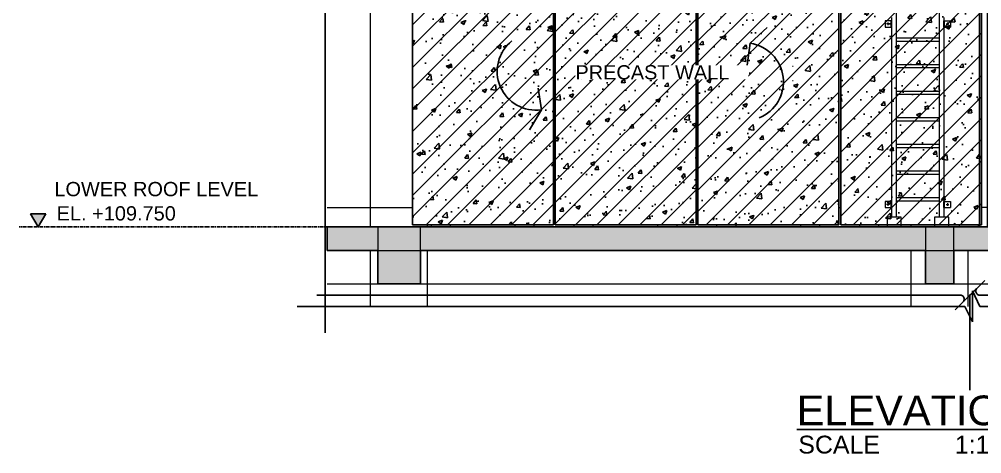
# Model space of a CAD drawing. Header units: millimetres. Extents: x -187664 to 435448, y -313239 to 299894.
# Drawn here: x 416663 to 426779, y 138838 to 143410 of the extents above; entities that cross this region are included whole.
import ezdxf
from ezdxf.enums import TextEntityAlignment as Align

# ---------------------------------------------------------------- set-up
doc = ezdxf.new("R2010")
doc.units = ezdxf.units.MM
doc.set_wipeout_variables(frame=1)
for name, pattern in [('CENTER', [2, 1.25, -0.25, 0.25, -0.25]), ('HIDDEN', [0.375, 0.25, -0.125]), ('XKITLINE00', [0]), ('XKITLINE02', [4, 2, -2])]:
    doc.linetypes.add(name, pattern=pattern)
doc.layers.add('000 - 0_SYM_DWG_BREAKER_DEF_SUB', color=7, linetype='Continuous', plot=False)
doc.layers.add('000 - EXISTING_LOUVERS_DEF_SUB', color=7, linetype='Continuous', plot=False)
for name, color, linetype in [('000 - 0_SYM_DWG_BREAKER_MAIN_COLOR_1', 7, 'Continuous'), ('000 - 0_SYM_DWG_BREAKER_WIPEOUT_', 7, 'Continuous'), ('000 - CONCRETE_COL_CUT_COLOR_1', 7, 'Continuous'), ('000 - CONCRETE_COL_CUT_COLOR_5', 7, 'Continuous'), ('000 - CONCRETE_COL_HATCH_', 7, 'Continuous'), ('000 - CONCRETE_COL_WIPEOUT_', 7, 'Continuous'), ('000 - CONCRETE_PRECAST_MAIN_COLOR_1', 7, 'Continuous'), ('000 - CONCRETE_PRECAST_WIPEOUT_', 7, 'Continuous'), ('000 - EXISTING_BUILDING_MAIN_COLOR_1', 7, 'Continuous'), ('000 - EXISTING_CANOPY_MAIN_COLOR_1', 7, 'Continuous'), ('000 - EXISTING_CONCRETE_MAIN_COLOR_1', 7, 'Continuous'), ('000 - EXISTING_DIM_MAIN_COLOR_251', 7, 'Continuous')]:
    doc.layers.add(name, color=color, linetype=linetype)
doc.layers.add('Part', color=7, linetype='Continuous', lineweight=0)
doc.layers.add('Z-230_A_LEVEL', color=7, linetype='Continuous', lineweight=9)
doc.styles.add('Arial_2', font='arial.ttf', dxfattribs={"height": 300})
doc.styles.add('RomanS', font='arial.ttf', dxfattribs={"width": 0.8})
pattern_1 = [(50, (1531882.3, 695178.04), (455.46167, -39.84771), [47.625, -523.875]), (355, (1531882.3, 695178.04), (-88.10855, 477.64211), [38.1, -419.10146]), (100.451445, (1531920.25, 695174.7), (367.35312, 437.79438), [40.47502, -445.22561]), (46.1842, (1531882.3, 695305.04), (677.6976, -105.10582), [71.4375, -785.8125]), (96.635558, (1531938.8, 695296.3), (593.51034, 618.5653), [60.71256, -667.83902]), (351.18415, (1531882.3, 695305.04), (593.51034, 618.5653), [57.14992, -628.64933]), (21, (1531945.8, 695273.3), (379.03598, -255.662995), [47.625, -523.875]), (326, (1531945.8, 695273.3), (154.50507, 460.46992), [38.1, -419.1]), (71.451445, (1531977.4, 695252), (533.54105, 204.80692), [40.47502, -445.22484]), (37.5, (1531882.3, 695178.04), (7.721508, 211.387597), [0, -414.02, 0, -425.45, 0, -420.6875]), (7.5, (1531882.3, 695178.04), (167.049156, 250.451437), [0, -242.57, 0, -404.495, 0, -160.3375]), (327.5, (1531740.69, 695178.04), (338.976488, -14.32186), [0, -158.75, 0, -495.3, 0, -657.225]), (317.5, (1531677.2, 695178.04), (370.322953, 63.56623), [0, -206.375, 0, -328.93, 0, -466.725])]

# ---------------------------------------------------------------- blocks, each defined once
blk = doc.blocks.new('*A26532566')
at = {"layer": 'Part', "color": 7, "linetype": 'XKITLINE00', "lineweight": 0}
for p, q in [((762.273467, 2.228857), (769.446157, 2.228857)), ((781.286157, 2.228857), (781.446157, 2.228857)), ((793.286157, 2.228857), (793.446157, 2.228857)), ((805.286157, 2.228857), (805.446157, 2.228857)), ((868.966152, 2.228857), (817.286157, 2.228857))]:
    blk.add_line(p, q, dxfattribs=at)
blk = doc.blocks.new('*A26542567')
at = {"layer": '000 - EXISTING_CONCRETE_MAIN_COLOR_1', "color": 7, "linetype": 'XKITLINE00', "lineweight": 0}
for p, q in [((762.273467, -4.171138), (766.518152, -4.171138)), ((770.118152, -4.171138), (812.566133, -4.171138)), ((814.966133, -4.171138), (864.16613, -4.171138))]:
    blk.add_line(p, q, dxfattribs=at)
blk = doc.blocks.new('*A26552568')
at = {"layer": 'Part', "color": 7, "linetype": 'XKITLINE00', "lineweight": 0}
for p, q in [((866.566152, 0.628857), (762.273467, 0.628857)), ((762.273467, -1.371143), (866.566152, -1.371143))]:
    blk.add_line(p, q, dxfattribs=at)
blk = doc.blocks.new('*A26562569')
at = {"layer": '000 - EXISTING_CONCRETE_MAIN_COLOR_1', "color": 7, "linetype": 'XKITLINE00', "lineweight": 0}
for p, q in [((811.366152, 0.628857), (811.366152, 0.788862)), ((811.366152, -6.078645), (811.366152, -1.371143)), ((816.166152, -6.078645), (816.166152, -1.371143))]:
    blk.add_line(p, q, dxfattribs=at)
blk = doc.blocks.new('*A26572570')
at = {"layer": '000 - EXISTING_CONCRETE_MAIN_COLOR_1', "color": 7, "linetype": 'XKITLINE00', "lineweight": 0}
for p, q in [((765.918152, 61.428862), (769.446157, 61.428862)), ((765.918152, 49.828862), (765.918152, 61.428862)), ((765.918152, 0.628857), (765.918152, 48.628862)), ((770.718152, 31.828862), (770.718152, 31.988862)), ((770.718152, 0.628857), (770.718152, 0.788862)), ((765.918152, -6.078645), (765.918152, -1.371143)), ((770.718152, -6.078645), (770.718152, -1.371143))]:
    blk.add_line(p, q, dxfattribs=at)
blk = doc.blocks.new('*A26612574')
at = {"layer": 'Part', "color": 7, "linetype": 'XKITLINE00', "lineweight": 0}
for p, q in [((770.118152, 0.628862), (766.518152, 0.628862)), ((766.518152, 0.628862), (766.518152, -4.171138)), ((770.118152, -4.171138), (770.118152, 0.628862)), ((766.518152, -4.171138), (770.118152, -4.171138))]:
    blk.add_line(p, q, dxfattribs=at)
blk = doc.blocks.new('*A26622575')
at = {"layer": 'Part', "color": 7, "linetype": 'XKITLINE00', "lineweight": 0}
for p, q in [((771.046157, 0.628862), (771.046157, 0.788862)), ((772.646157, 0.628862), (772.646157, 0.788862))]:
    blk.add_line(p, q, dxfattribs=at)
blk = doc.blocks.new('*A26632576')
at = {"layer": 'Part', "color": 7, "linetype": 'XKITLINE00', "lineweight": 0}
for p, q in [((783.046157, 0.628862), (783.046157, 0.788862)), ((784.646157, 0.628862), (784.646157, 0.788862))]:
    blk.add_line(p, q, dxfattribs=at)
blk = doc.blocks.new('*A26642577')
at = {"layer": 'Part', "color": 7, "linetype": 'XKITLINE00', "lineweight": 0}
for p, q in [((778.086157, 0.628862), (778.086157, 0.788862)), ((779.686157, 0.628862), (779.686157, 0.788862))]:
    blk.add_line(p, q, dxfattribs=at)
blk = doc.blocks.new('*A26652578')
at = {"layer": '000 - EXISTING_BUILDING_MAIN_COLOR_1', "color": 7, "linetype": 'XKITLINE00', "lineweight": 0}
for p, q in [((790.086157, 0.628862), (790.086157, 0.788862)), ((791.686157, 0.628862), (791.686157, 0.788862))]:
    blk.add_line(p, q, dxfattribs=at)
blk = doc.blocks.new('*A26662579')
at = {"layer": '000 - EXISTING_BUILDING_MAIN_COLOR_1', "color": 7, "linetype": 'XKITLINE00', "lineweight": 0}
for p, q in [((802.086157, 0.628862), (802.086157, 0.788862)), ((803.686157, 0.628862), (803.686157, 0.788862))]:
    blk.add_line(p, q, dxfattribs=at)
blk = doc.blocks.new('*A26672580')
at = {"layer": '000 - EXISTING_BUILDING_MAIN_COLOR_1', "color": 7, "linetype": 'XKITLINE00', "lineweight": 0}
for p, q in [((795.046157, 0.628862), (795.046157, 0.788862)), ((796.646157, 0.628862), (796.646157, 0.788862))]:
    blk.add_line(p, q, dxfattribs=at)
blk = doc.blocks.new('*A26682581')
at = {"layer": '000 - EXISTING_BUILDING_MAIN_COLOR_1', "color": 7, "linetype": 'XKITLINE00', "lineweight": 0}
for p, q in [((814.542872, 34.569255), (814.542872, 40.868862)), ((814.942872, 40.868862), (814.542872, 40.868862)), ((814.942872, 34.428862), (814.942872, 40.868862)), ((813.742283, 33.569255), (814.542872, 34.569255)), ((814.142283, 33.428862), (814.942872, 34.428862)), ((813.742283, 1.428862), (813.742283, 33.569255)), ((814.142283, 29.188862), (814.142283, 33.428862)), ((814.142283, 18.788862), (814.142283, 28.628862)), ((814.142283, 1.428862), (814.142283, 18.228862))]:
    blk.add_line(p, q, dxfattribs=at)
blk = doc.blocks.new('*A26692582')
at = {"layer": '000 - EXISTING_BUILDING_MAIN_COLOR_1', "color": 7, "linetype": 'XKITLINE00', "lineweight": 0}
for p, q in [((809.341752, 40.868862), (808.941752, 40.868862)), ((808.941752, 40.868862), (808.941752, 34.428862)), ((809.341752, 34.569255), (809.341752, 40.868862)), ((808.941752, 34.428862), (809.742341, 33.428862)), ((810.142341, 33.569255), (809.341752, 34.569255)), ((809.742341, 29.188862), (809.742341, 33.428862)), ((810.142341, 1.428862), (810.142341, 33.569255)), ((809.742341, 18.788862), (809.742341, 28.628862)), ((809.742341, 1.428862), (809.742341, 18.228862))]:
    blk.add_line(p, q, dxfattribs=at)
blk = doc.blocks.new('*A26712584')
at = {"layer": 'Part', "color": 7, "linetype": 'XKITLINE00', "lineweight": 0}
for p, q in [((814.966133, 0.628862), (812.566133, 0.628862)), ((812.566133, 0.628862), (812.566133, -4.171138)), ((814.966133, -4.171138), (814.966133, 0.628862)), ((812.566133, -4.171138), (814.966133, -4.171138))]:
    blk.add_line(p, q, dxfattribs=at)
blk = doc.blocks.new('*A26732586')
at = {"layer": '000 - EXISTING_BUILDING_MAIN_COLOR_1', "color": 7, "linetype": 'XKITLINE00', "lineweight": 0}
for p, q in [((810.542134, 1.428862), (809.342134, 1.428862)), ((809.342134, 1.428862), (809.342134, 0.628862)), ((810.542134, 0.628862), (810.542134, 1.428862))]:
    blk.add_line(p, q, dxfattribs=at)
blk = doc.blocks.new('*A26742587')
at = {"layer": '000 - EXISTING_BUILDING_MAIN_COLOR_1'}
blk.add_hatch(color=7, dxfattribs=at).paths.add_polyline_path([(809.412, 2.434), (809.401, 2.437), (809.392, 2.442), (809.383, 2.449), (809.376, 2.458), (809.371, 2.467), (809.368, 2.478), (809.367, 2.489), (809.368, 2.5), (809.371, 2.51), (809.376, 2.52), (809.383, 2.528), (809.392, 2.535), (809.401, 2.541), (809.412, 2.544), (809.423, 2.545), (809.434, 2.544), (809.444, 2.541), (809.454, 2.535), (809.462, 2.528), (809.469, 2.52), (809.474, 2.51), (809.478, 2.5), (809.479, 2.489), (809.478, 2.478), (809.474, 2.467), (809.469, 2.458), (809.462, 2.449), (809.454, 2.442), (809.444, 2.437), (809.434, 2.434), (809.423, 2.433)], flags=17)
at = {"layer": '000 - EXISTING_BUILDING_MAIN_COLOR_1', "color": 7, "linetype": 'XKITLINE00', "lineweight": 0}
for p, q in [((809.535, 2.489), (809.311, 2.489)), ((809.423, 2.601), (809.423, 2.377))]:
    blk.add_line(p, q, dxfattribs=at)
blk = doc.blocks.new('*A26752588')
at = {"layer": '000 - EXISTING_BUILDING_MAIN_COLOR_1', "color": 7, "linetype": 'XKITLINE02', "lineweight": 0}
for p, q in [((809.606512, 0.668862), (809.606512, 0.628862)), ((809.606512, 0.668862), (809.606512, 0.628862)), ((809.662512, 0.668862), (809.662512, 0.628862)), ((809.662512, 0.668862), (809.662512, 0.628862)), ((809.718512, 0.668862), (809.718512, 0.628862)), ((809.718512, 0.668862), (809.718512, 0.628862)), ((810.166512, 0.668862), (810.166512, 0.628862)), ((810.166512, 0.668862), (810.166512, 0.628862)), ((810.222512, 0.668862), (810.222512, 0.628862)), ((810.222512, 0.668862), (810.222512, 0.628862)), ((810.278512, 0.668862), (810.278512, 0.628862)), ((810.278512, 0.668862), (810.278512, 0.628862))]:
    blk.add_line(p, q, dxfattribs=at)
blk = doc.blocks.new('*A26762589')
at = {"layer": '000 - EXISTING_BUILDING_MAIN_COLOR_1', "color": 7, "linetype": 'XKITLINE00', "lineweight": 0}
for p, q in [((809.742661, 2.748862), (809.182661, 2.748862)), ((809.182661, 2.748862), (809.182661, 2.228862)), ((809.678661, 2.228862), (809.678661, 2.748862)), ((809.742661, 2.228862), (809.742661, 2.748862)), ((809.182661, 2.228862), (809.742661, 2.228862))]:
    blk.add_line(p, q, dxfattribs=at)
blk = doc.blocks.new('*A26772590')
at = {"layer": '000 - EXISTING_BUILDING_MAIN_COLOR_1', "color": 7, "linetype": 'XKITLINE00', "lineweight": 0}
for p, q in [((807.046157, 0.628862), (807.046157, 0.788862)), ((808.646157, 0.628862), (808.646157, 0.788862))]:
    blk.add_line(p, q, dxfattribs=at)
blk = doc.blocks.new('*A26782591')
at = {"layer": '000 - EXISTING_BUILDING_MAIN_COLOR_1', "color": 7, "linetype": 'XKITLINE00', "lineweight": 0}
for p, q in [((814.542099, 1.428862), (813.342099, 1.428862)), ((813.342099, 1.428862), (813.342099, 0.628862)), ((814.542099, 0.628862), (814.542099, 1.428862))]:
    blk.add_line(p, q, dxfattribs=at)
blk = doc.blocks.new('*A26792592')
at = {"layer": '000 - EXISTING_BUILDING_MAIN_COLOR_1', "color": 7, "linetype": 'XKITLINE00', "lineweight": 0}
for p, q in [((810.142352, 3.084862), (813.742272, 3.084862)), ((810.142352, 2.812862), (813.742272, 2.812862))]:
    blk.add_line(p, q, dxfattribs=at)
blk = doc.blocks.new('*U5323')
at = {"color": 7}
blk.add_wipeout([(0, 0), (1480, 0), (1480, 3880), (0, 3880)], dxfattribs=at).dxf.layer = '000 - CONCRETE_PRECAST_WIPEOUT_'
at = {"layer": '000 - CONCRETE_COL_HATCH_'}
h = blk.add_hatch(dxfattribs=at)
h.set_pattern_fill('ANSI31')
h.set_pattern_definition([(45, (1531882.3, 698558.04), (-112.253202, 112.253202), [])])
h.paths.add_polyline_path([(0, 0), (1480, 0), (1480, 3880), (0, 3880)])
h = blk.add_hatch(dxfattribs=at)
h.set_pattern_fill('AR-CONC', scale=0.05)
h.set_pattern_definition(pattern_1)
h.paths.add_polyline_path([(0, 0), (1480, 0), (1480, 3880), (0, 3880)])
at = {"layer": '000 - CONCRETE_PRECAST_MAIN_COLOR_1', "color": 7}
blk.add_lwpolyline([(0, 0), (1480, 0), (1480, 3880), (0, 3880)], close=True, dxfattribs=at)
blk = doc.blocks.new('*U5324')
at = {"color": 7}
blk.add_wipeout([(0, 0), (1480, 0), (1480, 3855), (0, 3855)], dxfattribs=at).dxf.layer = '000 - CONCRETE_PRECAST_WIPEOUT_'
at = {"layer": '000 - CONCRETE_COL_HATCH_'}
h = blk.add_hatch(dxfattribs=at)
h.set_pattern_fill('ANSI31')
h.set_pattern_definition([(45, (1531882.3, 698533.04), (-112.253202, 112.253202), [])])
h.paths.add_polyline_path([(0, 0), (1480, 0), (1480, 3855), (0, 3855)])
h = blk.add_hatch(dxfattribs=at)
h.set_pattern_fill('AR-CONC', scale=0.05)
h.set_pattern_definition(pattern_1)
h.paths.add_polyline_path([(0, 0), (1480, 0), (1480, 3855), (0, 3855)])
at = {"layer": '000 - CONCRETE_PRECAST_MAIN_COLOR_1', "color": 7}
blk.add_lwpolyline([(0, 0), (1480, 0), (1480, 3855), (0, 3855)], close=True, dxfattribs=at)
blk = doc.blocks.new('*A9796')
at = {"layer": 'Part'}
blk.add_hatch(color=7, dxfattribs=at).paths.add_polyline_path([(866.566, -1.371), (762.273, -1.371), (762.273, 0.629), (866.566, 0.629)], flags=17)
blk = doc.blocks.new('*A9897')
at = {"layer": 'Part'}
blk.add_hatch(color=7, dxfattribs=at).paths.add_polyline_path([(766.518, -4.171), (766.518, 0.629), (770.118, 0.629), (770.118, -4.171)], flags=17)
blk = doc.blocks.new('*A9998')
at = {"layer": 'Part'}
blk.add_hatch(color=7, dxfattribs=at).paths.add_polyline_path([(812.566, -4.171), (812.566, 0.629), (814.966, 0.629), (814.966, -4.171)], flags=17)
blk = doc.blocks.new('*A25752495')
at = {"layer": '000 - EXISTING_BUILDING_MAIN_COLOR_1'}
blk.add_hatch(color=7, dxfattribs=at).paths.add_polyline_path([(814.448, 2.544), (814.458, 2.541), (814.468, 2.535), (814.477, 2.528), (814.484, 2.52), (814.489, 2.51), (814.492, 2.5), (814.493, 2.489), (814.492, 2.478), (814.489, 2.467), (814.484, 2.458), (814.477, 2.449), (814.468, 2.442), (814.458, 2.437), (814.448, 2.434), (814.437, 2.433), (814.426, 2.434), (814.416, 2.437), (814.406, 2.442), (814.397, 2.449), (814.39, 2.458), (814.385, 2.467), (814.382, 2.478), (814.381, 2.489), (814.382, 2.5), (814.385, 2.51), (814.39, 2.52), (814.397, 2.528), (814.406, 2.535), (814.416, 2.541), (814.426, 2.544), (814.437, 2.545)], flags=17)
at = {"layer": '000 - EXISTING_BUILDING_MAIN_COLOR_1', "color": 7, "linetype": 'XKITLINE00', "lineweight": 0}
for p, q in [((814.325, 2.489), (814.549, 2.489)), ((814.437, 2.601), (814.437, 2.377))]:
    blk.add_line(p, q, dxfattribs=at)
blk = doc.blocks.new('*A25762496')
at = {"layer": '000 - EXISTING_BUILDING_MAIN_COLOR_1', "color": 7, "linetype": 'XKITLINE02', "lineweight": 0}
for p, q in [((813.606112, 0.668862), (813.606112, 0.628862)), ((813.606112, 0.668862), (813.606112, 0.628862)), ((813.662112, 0.668862), (813.662112, 0.628862)), ((813.662112, 0.668862), (813.662112, 0.628862)), ((813.718112, 0.668862), (813.718112, 0.628862)), ((813.718112, 0.668862), (813.718112, 0.628862)), ((814.166112, 0.668862), (814.166112, 0.628862)), ((814.166112, 0.668862), (814.166112, 0.628862)), ((814.222112, 0.668862), (814.222112, 0.628862)), ((814.222112, 0.668862), (814.222112, 0.628862)), ((814.278112, 0.668862), (814.278112, 0.628862)), ((814.278112, 0.668862), (814.278112, 0.628862))]:
    blk.add_line(p, q, dxfattribs=at)
blk = doc.blocks.new('*A25772497')
at = {"layer": '000 - EXISTING_BUILDING_MAIN_COLOR_1', "color": 7, "linetype": 'XKITLINE00', "lineweight": 0}
for p, q in [((814.117003, 2.748862), (814.677003, 2.748862)), ((814.117003, 2.228862), (814.117003, 2.748862)), ((814.181003, 2.228862), (814.181003, 2.748862)), ((814.677003, 2.748862), (814.677003, 2.228862)), ((814.117003, 2.228862), (814.677003, 2.228862))]:
    blk.add_line(p, q, dxfattribs=at)
blk = doc.blocks.new('*A25782498')
at = {"layer": 'Part', "color": 7, "linetype": 'XKITLINE00', "lineweight": 0}
for p, q in [((815.446157, 0.628862), (815.446157, 0.788862)), ((817.046157, 0.628862), (817.046157, 0.788862))]:
    blk.add_line(p, q, dxfattribs=at)
blk = doc.blocks.new('*A25792499')
at = {"layer": '000 - EXISTING_BUILDING_MAIN_COLOR_1', "color": 7, "linetype": 'XKITLINE00', "lineweight": 0}
for p, q in [((810.142352, 12.044862), (813.742272, 12.044862)), ((810.142352, 11.772862), (813.742272, 11.772862))]:
    blk.add_line(p, q, dxfattribs=at)
blk = doc.blocks.new('*A25802500')
at = {"layer": '000 - EXISTING_BUILDING_MAIN_COLOR_1', "color": 7, "linetype": 'XKITLINE00', "lineweight": 0}
for p, q in [((810.142352, 9.804862), (813.742272, 9.804862)), ((810.142352, 9.532862), (813.742272, 9.532862))]:
    blk.add_line(p, q, dxfattribs=at)
blk = doc.blocks.new('*A25812501')
at = {"layer": '000 - EXISTING_BUILDING_MAIN_COLOR_1', "color": 7, "linetype": 'XKITLINE00', "lineweight": 0}
for p, q in [((810.142352, 7.564862), (813.742272, 7.564862)), ((810.142352, 7.292862), (813.742272, 7.292862))]:
    blk.add_line(p, q, dxfattribs=at)
blk = doc.blocks.new('*A25822502')
at = {"layer": '000 - EXISTING_BUILDING_MAIN_COLOR_1', "color": 7, "linetype": 'XKITLINE00', "lineweight": 0}
for p, q in [((810.142352, 5.324862), (813.742272, 5.324862)), ((810.142352, 5.052862), (813.742272, 5.052862))]:
    blk.add_line(p, q, dxfattribs=at)
blk = doc.blocks.new('*A25852505')
at = {"layer": '000 - EXISTING_BUILDING_MAIN_COLOR_1', "color": 7, "linetype": 'XKITLINE00', "lineweight": 0}
for p, q in [((810.142352, 14.284862), (813.742272, 14.284862)), ((810.142352, 14.012862), (813.742272, 14.012862))]:
    blk.add_line(p, q, dxfattribs=at)
blk = doc.blocks.new('*A25862506')
at = {"layer": '000 - EXISTING_BUILDING_MAIN_COLOR_1', "color": 7, "linetype": 'XKITLINE00', "lineweight": 0}
for p, q in [((810.142352, 16.524862), (813.742272, 16.524862)), ((810.142352, 16.252862), (813.742272, 16.252862))]:
    blk.add_line(p, q, dxfattribs=at)
blk = doc.blocks.new('*A19351875')
at = {"layer": '000 - EXISTING_BUILDING_MAIN_COLOR_1', "color": 7, "linetype": 'XKITLINE00', "lineweight": 0}
for p, q in [((649.863606, -41.94437), (650.023606, -41.94437)), ((661.863606, -41.94437), (661.903604, -41.94437)), ((649.863606, -43.14437), (650.023606, -43.14437)), ((661.863606, -43.14437), (661.903604, -43.14437))]:
    blk.add_line(p, q, dxfattribs=at)
blk = doc.blocks.new('*A19361876')
at = {"layer": 'Part', "color": 7, "linetype": 'XKITLINE00', "lineweight": 0}
blk.add_line((638.943535, -45.14437), (638.943621, -45.14437), dxfattribs=at)
blk = doc.blocks.new('*U5325')
at = {"layer": '000 - CONCRETE_COL_HATCH_'}
h = blk.add_hatch(dxfattribs=at)
h.set_pattern_fill('AR-CONC', scale=0.04)
h.set_pattern_definition([(50, (-1045535.8415, -859106.877), (7.28738676, -0.637563422), [0.762, -8.382]), (355, (-1045535.8415, -859106.877), (-1.409736857, 7.64227381), [0.6096, -6.705623367]), (100.4514447, (-1045535.234, -859106.93), (5.877649884, 7.004710076), [0.64760035, -7.123609784]), (46.1842, (-1045535.8415, -859104.845), (10.843161636, -1.68169312), [1.143, -12.573]), (96.6355576, (-1045534.938, -859104.985), (9.49616536, 9.89704498), [0.97140093, -10.68542433]), (351.1841512, (-1045535.841, -859104.845), (9.49616536, 9.89704498), [0.91439868, -10.05838928]), (21, (-1045534.8255, -859105.353), (6.06457565, -4.090607927), [0.762, -8.382]), (326, (-1045534.8255, -859105.353), (2.472081134, 7.367518645), [0.6096, -6.7056]), (71.451445, (-1045534.32, -859105.694), (8.53665677, 3.276910755), [0.64760035, -7.123597504]), (37.5, (-1045535.8415, -859106.877), (0.12354413, 3.382201555), [0, -6.62432, 0, -6.8072, 0, -6.731]), (7.5, (-1045535.8415, -859106.877), (2.6727865, 4.007222993), [0, -3.88112, 0, -6.47192, 0, -2.5654]), (327.5, (-1045538.1072, -859106.877), (5.4236238067, -0.2291497597), [0, -2.54, 0, -7.9248, 0, -10.5156]), (317.5, (-1045539.123, -859106.877), (5.925167255, 1.017059641), [0, -3.302, 0, -5.26288, 0, -7.4676])])
h.paths.add_polyline_path([(0, 0), (0, 399.99875), (400, 399.99875), (400, -1200), (-200, -1200), (-200, -500.00125), (-13100.00475, -500.00125), (-13100.00475, -1200), (-13700.00475, -1200), (-13700.00475, -500.00125), (-24312, -500.00125), (-24312, -1200), (-25212, -1200), (-25212, -500.00125), (-26273.17125, -500.00125), (-26273.17125, -0.00125)])
at = {"layer": '000 - CONCRETE_COL_CUT_COLOR_1', "color": 7, "lineweight": -2}
blk.add_lwpolyline([(-200, -500.00125), (-13100.00475, -500.00125), (-13100.00475, -1200), (-13700.00475, -1200), (-13700.00475, -500.00125), (-24312, -500.00125), (-24312, -1200), (-25212, -1200), (-25212, -500.00125), (-26273.17125, -500.00125), (-26273.17125, -0.00125), (-26273.17125, -0.00125), (-26273.17125, -0.00125), (-26273.17125, -0.00125), (-26273.17125, -0.00125), (-26273.17125, -0.00125), (-26273.17125, -0.00125), (-26273.17125, -0.00125), (-26273.17125, -0.00125), (-26273.17125, -0.00125), (-26273.17125, -0.00125), (-26273.17125, -0.00125), (-26273.17125, -0.00125), (-26273.17125, -0.00125), (-26273.17125, -0.00125), (-26273.17125, -0.00125), (-26273.17125, -0.00125), (-26273.17125, -0.00125), (-26273.17125, -0.00125), (-26273.17125, -0.00125), (-26273.17125, -0.00125), (-26273.17125, -0.00125), (-26273.17125, -0.00125), (-26273.17125, -0.00125), (-26273.17125, -0.00125), (-26273.17125, -0.00125), (-26273.17125, -0.00125), (-26273.17125, -0.00125), (-26273.17125, -0.00125), (-26273.17125, -0.00125), (-26273.17125, -0.00125), (-26273.17125, -0.00125), (-26273.17125, -0.00125), (0, 0)], dxfattribs=at)
blk = doc.blocks.new('*A28712781')
at = {"layer": '000 - EXISTING_BUILDING_MAIN_COLOR_1', "color": 7, "linetype": 'XKITLINE00', "lineweight": 0}
for p, q in [((814.117003, 17.948862), (814.677003, 17.948862)), ((814.117003, 17.428862), (814.117003, 17.948862)), ((814.181003, 17.428862), (814.181003, 17.948862)), ((814.677003, 17.948862), (814.677003, 17.428862)), ((814.117003, 17.428862), (814.677003, 17.428862))]:
    blk.add_line(p, q, dxfattribs=at)
blk = doc.blocks.new('*A28722782')
at = {"layer": '000 - EXISTING_BUILDING_MAIN_COLOR_1', "color": 7, "linetype": 'XKITLINE00', "lineweight": 0}
for p, q in [((809.742661, 17.948862), (809.182661, 17.948862)), ((809.182661, 17.948862), (809.182661, 17.428862)), ((809.678661, 17.428862), (809.678661, 17.948862)), ((809.742661, 17.428862), (809.742661, 17.948862)), ((809.182661, 17.428862), (809.742661, 17.428862))]:
    blk.add_line(p, q, dxfattribs=at)
blk = doc.blocks.new('*A28732783')
at = {"layer": '000 - EXISTING_BUILDING_MAIN_COLOR_1'}
blk.add_hatch(color=7, dxfattribs=at).paths.add_polyline_path([(814.448, 17.744), (814.458, 17.741), (814.468, 17.735), (814.477, 17.728), (814.484, 17.72), (814.489, 17.71), (814.492, 17.7), (814.493, 17.689), (814.492, 17.678), (814.489, 17.667), (814.484, 17.658), (814.477, 17.649), (814.468, 17.642), (814.458, 17.637), (814.448, 17.634), (814.437, 17.633), (814.426, 17.634), (814.416, 17.637), (814.406, 17.642), (814.397, 17.649), (814.39, 17.658), (814.385, 17.667), (814.382, 17.678), (814.381, 17.689), (814.382, 17.7), (814.385, 17.71), (814.39, 17.72), (814.397, 17.728), (814.406, 17.735), (814.416, 17.741), (814.426, 17.744), (814.437, 17.745)], flags=17)
at = {"layer": '000 - EXISTING_BUILDING_MAIN_COLOR_1', "color": 7, "linetype": 'XKITLINE00', "lineweight": 0}
for p, q in [((814.325, 17.689), (814.549, 17.689)), ((814.437, 17.801), (814.437, 17.577))]:
    blk.add_line(p, q, dxfattribs=at)
blk = doc.blocks.new('*A28742784')
at = {"layer": '000 - EXISTING_BUILDING_MAIN_COLOR_1'}
blk.add_hatch(color=7, dxfattribs=at).paths.add_polyline_path([(809.412, 17.634), (809.401, 17.637), (809.392, 17.642), (809.383, 17.649), (809.376, 17.658), (809.371, 17.667), (809.368, 17.678), (809.367, 17.689), (809.368, 17.7), (809.371, 17.71), (809.376, 17.72), (809.383, 17.728), (809.392, 17.735), (809.401, 17.741), (809.412, 17.744), (809.423, 17.745), (809.434, 17.744), (809.444, 17.741), (809.454, 17.735), (809.462, 17.728), (809.469, 17.72), (809.474, 17.71), (809.478, 17.7), (809.479, 17.689), (809.478, 17.678), (809.474, 17.667), (809.469, 17.658), (809.462, 17.649), (809.454, 17.642), (809.444, 17.637), (809.434, 17.634), (809.423, 17.633)], flags=17)
at = {"layer": '000 - EXISTING_BUILDING_MAIN_COLOR_1', "color": 7, "linetype": 'XKITLINE00', "lineweight": 0}
for p, q in [((809.535, 17.689), (809.311, 17.689)), ((809.423, 17.801), (809.423, 17.577))]:
    blk.add_line(p, q, dxfattribs=at)
blk = doc.blocks.new('*A26582571')
at = {"layer": '000 - EXISTING_BUILDING_MAIN_COLOR_1', "color": 7, "linetype": 'XKITLINE00', "lineweight": 0}
for p, q in [((793.446157, 0.788862), (793.446157, 31.628862)), ((805.286157, 0.788862), (805.286157, 31.628862)), ((805.286157, 0.788862), (793.446157, 0.788862))]:
    blk.add_line(p, q, dxfattribs=at)
blk = doc.blocks.new('*A26592572')
at = {"layer": 'Part', "color": 7, "linetype": 'XKITLINE00', "lineweight": 0}
for p, q in [((781.446157, 31.828862), (791.822123, 31.828862)), ((781.446157, 0.788862), (781.446157, 31.828862)), ((793.286157, 0.788862), (793.286157, 31.628862)), ((793.286157, 0.788862), (781.446157, 0.788862))]:
    blk.add_line(p, q, dxfattribs=at)
blk = doc.blocks.new('*A26602573')
at = {"layer": 'Part', "color": 7, "linetype": 'XKITLINE00', "lineweight": 0}
for p, q in [((769.446157, 31.828862), (781.286157, 31.828862)), ((769.446157, 0.788862), (769.446157, 31.828862)), ((781.286157, 0.788862), (781.286157, 31.828862)), ((781.286157, 0.788862), (769.446157, 0.788862))]:
    blk.add_line(p, q, dxfattribs=at)
blk = doc.blocks.new('*A26702583')
at = {"layer": 'Part', "color": 7, "linetype": 'XKITLINE00', "lineweight": 0}
for p, q in [((805.446157, 0.788862), (805.446157, 31.628862)), ((815.902123, 31.828862), (817.286157, 31.828862)), ((817.286157, 0.788862), (817.286157, 31.828862)), ((805.446157, 0.788862), (809.342134, 0.788862)), ((810.542134, 0.788862), (813.342099, 0.788862)), ((814.542099, 0.788862), (817.286157, 0.788862))]:
    blk.add_line(p, q, dxfattribs=at)
blk = doc.blocks.new('W-1-PP19-ST-ENT1-1_20260611-195827_SEC_B2_ST')
at = {"layer": '000 - EXISTING_DIM_MAIN_COLOR_251'}
blk.add_hatch(color=7, dxfattribs=at).paths.add_polyline_path([(9793.4, 109883.4), (9874.6, 109750), (9955.7, 109883.4)])
at = {"layer": '000 - EXISTING_DIM_MAIN_COLOR_251', "color": 7}
for p, q in [((12891, 113349.5), (12891, 108631.7)), ((9955.7, 109883.4), (9793.4, 109883.4)), ((9793.4, 109883.4), (9874.6, 109750)), ((9874.6, 109750), (9955.7, 109883.4)), ((19694.2, 109073.8), (19694.2, 108749.3)), ((19694.2, 109073.8), (19771.8, 108911.5)), ((19616.7, 108911.5), (12599.3, 108911.5)), ((19694.2, 108749.3), (19616.7, 108911.5)), ((26789.2, 108911.5), (19771.8, 108911.5)), ((17848, 107614.4), (21292.3, 107614.4))]:
    blk.add_line(p, q, dxfattribs=at)
at = {"color": 7, "lineweight": 0, "xscale": 125, "yscale": 125, "zscale": 125}
for name in ['*A26602573', '*A26592572', '*A26702583']:
    blk.add_blockref(name, (-82370.8, 109671.4), dxfattribs=at)
at = {"layer": '000 - EXISTING_BUILDING_MAIN_COLOR_1', "color": 7, "lineweight": 0, "xscale": 125, "yscale": 125, "zscale": 125}
blk.add_blockref('*A26582571', (-82370.8, 109671.4), dxfattribs=at)
at = {"layer": '000 - EXISTING_CONCRETE_MAIN_COLOR_1', "color": 7, "lineweight": 0, "xscale": 125, "yscale": 125, "zscale": 125}
blk.add_blockref('*A26542567', (-82370.8, 109671.4), dxfattribs=at)
at = {"layer": '000 - EXISTING_DIM_MAIN_COLOR_251', "color": 7, "style": 'RomanS'}
for s, height, p in [('LOWER ROOF LEVEL', 150, (10046, 110070.5)), ('EL. +109.750', 150, (10069.8, 109815)), ('ELEVATION', 312.5, (17848, 107660.8)), ('SCALE', 187.5, (17864.6, 107363.3)), ('1:100', 187.5, (19509.2, 107363.3))]:
    blk.add_text(s, height=height, dxfattribs=at).set_placement(p)
blk.add_attdef('5', text='', height=312.5, dxfattribs=at).set_placement((22800, 120898.4), align=Align.MIDDLE_CENTER)
at = {"layer": '000 - EXISTING_CANOPY_MAIN_COLOR_1', "color": 7}
blk.add_blockref('*U5323', (13810, 109770), dxfattribs=at)
at = {"color": 7}
blk.add_lwpolyline([(15130.8, 111208.6), (15164.6, 110978.8), (15038.9, 110769.6)], dxfattribs=at)
blk.add_arc((15109.1, 111384.3), 409.3, 128.46703, 277.79619, dxfattribs=at)
at = {"color": 7, "lineweight": 0, "xscale": 125, "yscale": 125, "zscale": 125}
for name, p in [('*A19361876', (-64927.9, 116681.1)), ('*A26622575', (-82370.8, 109671.4)), ('*A26642577', (-82370.8, 109671.4)), ('*A9897', (-82370.8, 109671.4)), ('*A26612574', (-82370.8, 109671.4))]:
    blk.add_blockref(name, p, dxfattribs=at)
at = {"layer": '000 - EXISTING_CANOPY_MAIN_COLOR_1', "color": 7}
blk.add_blockref('*U5323', (15310, 109770), dxfattribs=at)
at = {"layer": '000 - EXISTING_CONCRETE_MAIN_COLOR_1', "color": 7, "lineweight": 0, "xscale": 125, "yscale": 125, "zscale": 125}
blk.add_blockref('*A26572570', (-82370.8, 109671.4), dxfattribs=at)
at = {"color": 7, "lineweight": 0, "xscale": 125, "yscale": 125, "zscale": 125}
blk.add_blockref('*A26632576', (-82370.8, 109671.4), dxfattribs=at)
at = {"layer": '000 - EXISTING_BUILDING_MAIN_COLOR_1', "color": 7, "lineweight": 0, "xscale": 125, "yscale": 125, "zscale": 125}
blk.add_blockref('*A26652578', (-82370.8, 109671.4), dxfattribs=at)
at = {"layer": '000 - EXISTING_CANOPY_MAIN_COLOR_1', "color": 7}
blk.add_blockref('*U5324', (16810, 109770), dxfattribs=at)
at = {"layer": '000 - EXISTING_BUILDING_MAIN_COLOR_1', "color": 7}
blk.add_lwpolyline([(17326.8, 111449.4), (17358.3, 111679.6), (17537.3, 111845.5)], dxfattribs=at)
blk.add_arc((17298.8, 111274.6), 409.3, 292.30652, 81.63568, dxfattribs=at)
at = {"layer": '000 - EXISTING_BUILDING_MAIN_COLOR_1', "color": 7, "lineweight": 0, "xscale": 125, "yscale": 125, "zscale": 125}
for name, p in [('*A19351875', (-64927.9, 116681.1)), ('*A26672580', (-82370.8, 109671.4)), ('*A26662579', (-82370.8, 109671.4))]:
    blk.add_blockref(name, p, dxfattribs=at)
at = {"layer": '000 - EXISTING_CANOPY_MAIN_COLOR_1', "color": 7}
blk.add_blockref('*U5323', (18310, 109770), dxfattribs=at)
at = {"layer": '000 - EXISTING_LOUVERS_DEF_SUB'}
h = blk.add_hatch(dxfattribs=at)
h.set_pattern_fill('ANSI31', scale=100, angle=45)
h.set_pattern_definition([(90, (-90367.88, 83424.1), (-317.5, 0), [])])
h.paths.add_polyline_path([(19769, 118300), (26250, 118300), (26250, 109750), (19769, 109750)])
at = {"layer": '000 - EXISTING_DIM_MAIN_COLOR_251', "color": 7, "linetype": 'CENTER', "ltscale": 30}
blk.add_line((23789.5, 109750), (9676.6, 109750), dxfattribs=at)
at = {"layer": '000 - EXISTING_LOUVERS_DEF_SUB', "color": 7, "linetype": 'HIDDEN', "ltscale": 20}
blk.add_lwpolyline([(19769, 118300), (26250, 118300), (26250, 109750), (19769, 109750)], close=True, dxfattribs=at)
at = {"color": 7, "lineweight": 0, "xscale": 125, "yscale": 125, "zscale": 125}
for name in ['*A26532566', '*A25782498', '*A9796', '*A26552568', '*A9998', '*A26712584']:
    blk.add_blockref(name, (-82370.8, 109671.4), dxfattribs=at)
at = {"layer": '000 - EXISTING_BUILDING_MAIN_COLOR_1', "color": 7, "lineweight": 0, "xscale": 125, "yscale": 125, "zscale": 125}
for name in ['*A26692582', '*A26682581', '*A28722782', '*A28742784', '*A28712781', '*A28732783', '*A25862506', '*A25852505', '*A25792499', '*A25802500', '*A25812501', '*A25822502', '*A26762589', '*A26742587', '*A26792592', '*A25772497', '*A25752495', '*A26772590', '*A26732586', '*A26782591', '*A26752588', '*A25762496']:
    blk.add_blockref(name, (-82370.8, 109671.4), dxfattribs=at)
at = {"layer": '000 - EXISTING_CONCRETE_MAIN_COLOR_1', "color": 7, "lineweight": 0, "xscale": 125, "yscale": 125, "zscale": 125}
blk.add_blockref('*A26562569', (-82370.8, 109671.4), dxfattribs=at)
at = {"layer": 'Z-230_A_LEVEL', "color": 7, "insert": (15521.7, 111449), "char_height": 150, "width": 1817.264, "attachment_point": 1, "style": 'Arial_2', "bg_fill": 3, "box_fill_scale": 1, "bg_fill_color": 256, "bg_fill_transparency": 0}
blk.add_mtext('PRECAST WALL', dxfattribs=at)
at = {"layer": '000 - CONCRETE_COL_CUT_COLOR_5', "color": 7, "xscale": 0.5, "yscale": 0.5, "zscale": 0.5}
blk.add_blockref('*U5325', (26050, 109750), dxfattribs=at)
blk = doc.blocks.new('*U5369')
at = {"color": 7}
blk.add_wipeout([(40.03, -277.97), (0, -277.97), (0, -3.75), (-0.11, -3.43), (-0.29, -3.15), (-0.51, -2.9), (-0.78, -2.69), (-1.09, -2.54), (-1.41, -2.45), (-1.75, -2.42), (-2.08, -2.46), (-2.4, -2.56), (-2.7, -2.71), (0, 0), (2.69, 2.69), (2.39, 2.54), (2.07, 2.45), (1.73, 2.42), (1.4, 2.46), (1.08, 2.55), (0.78, 2.7), (0.52, 2.9), (0.29, 3.15), (0.12, 3.44), (0, 3.75), (0, 274.65), (40.03, 274.65), (40.03, 3.75), (40.15, 3.44), (40.32, 3.15), (40.55, 2.9), (40.81, 2.7), (41.11, 2.55), (41.43, 2.46), (41.76, 2.42), (42.1, 2.45), (42.42, 2.54), (42.72, 2.69), (40.03, 0), (37.33, -2.71), (37.62, -2.56), (37.95, -2.46), (38.28, -2.42), (38.62, -2.45), (38.94, -2.54), (39.25, -2.69), (39.51, -2.9), (39.74, -3.15), (39.92, -3.43), (40.03, -3.75)], dxfattribs=at).dxf.layer = '000 - 0_SYM_DWG_BREAKER_WIPEOUT_'
at = {"layer": '000 - 0_SYM_DWG_BREAKER_DEF_SUB', "color": 7}
blk.add_line((0, 0), (40.03, 0), dxfattribs=at)
at = {"layer": '000 - 0_SYM_DWG_BREAKER_MAIN_COLOR_1', "color": 7, "linetype": 'ByBlock', "lineweight": -2}
blk.add_line((-6.18, -6.2), (6.18, 6.2), dxfattribs=at)
blk.add_lwpolyline([(0, -277.97), (0, -3.75), (-0.11, -3.43), (-0.29, -3.15), (-0.51, -2.9), (-0.78, -2.69), (-1.09, -2.54), (-1.41, -2.45), (-1.75, -2.42), (-2.08, -2.46), (-2.4, -2.56), (-2.7, -2.71), (0, 0), (2.69, 2.69), (2.39, 2.54), (2.07, 2.45), (1.73, 2.42), (1.4, 2.46), (1.08, 2.55), (0.78, 2.7), (0.52, 2.9), (0.29, 3.15), (0.12, 3.44), (0, 3.75), (0, 274.65)], dxfattribs=at)
blk.add_point((0, 0), dxfattribs=at)

msp = doc.modelspace()

# ---------------------------------------------------------------- block references
at = {"color": 7, "xscale": 25, "yscale": -25, "zscale": 25, "rotation": 270}
msp.add_blockref('*U5369', (426655.948, 140507.929), dxfattribs=at)

# ---------------------------------------------------------------- next in the draw order: block references
at = {"color": 7}
msp.add_blockref('W-1-PP19-ST-ENT1-1_20260611-195827_SEC_B2_ST', (406986.741, 31477.704), dxfattribs=at)

doc.saveas('drawing.dxf')
